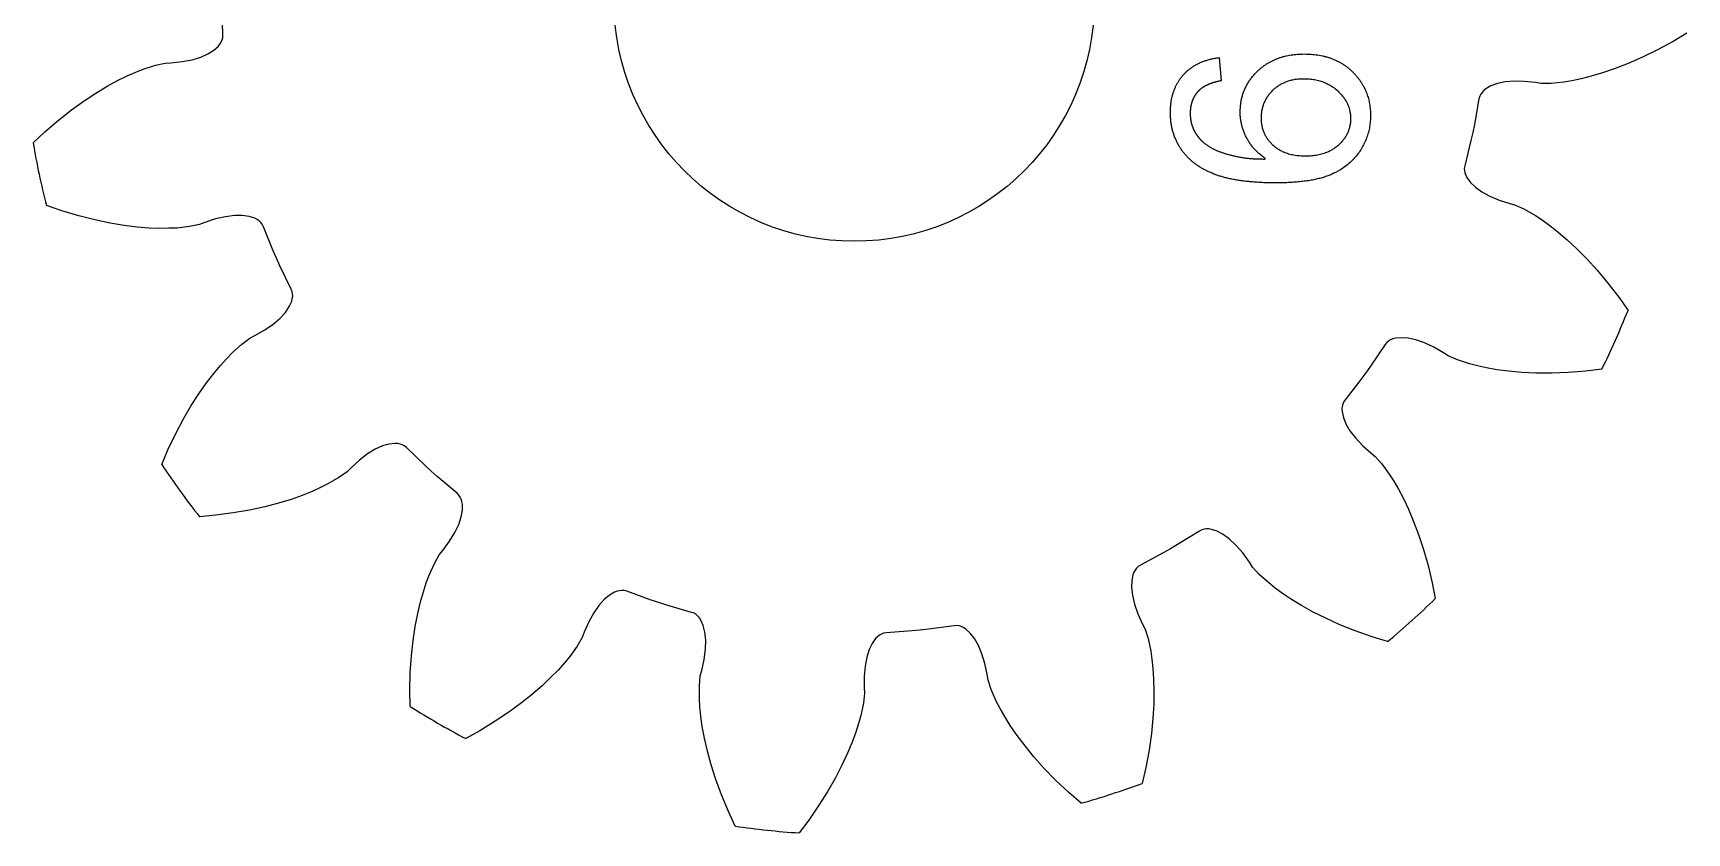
# Model space of a CAD drawing. Header units: millimetres. Extents: x 10 to 192, y -91 to 170.
# Drawn here: x 72.12 to 88.99, y 149.52 to 157.67 of the extents above; entities that cross this region are included whole.
import ezdxf

# ---------------------------------------------------------------- set-up
doc = ezdxf.new("R2010")
doc.units = ezdxf.units.MM
doc.layers.add('Sketch plane 01', color=7, linetype='Continuous')

msp = doc.modelspace()

# ---------------------------------------------------------------- linework, layer by layer
at = {"layer": 'Sketch plane 01'}
for p, q in [((74.059, 157.652), (74.051, 157.916)), ((74.059, 157.652), (74.051, 157.916)), ((74.029, 157.559), (74.043, 157.58)), ((74.029, 157.559), (74.043, 157.58)), ((74.043, 157.58), (74.052, 157.602)), ((74.043, 157.58), (74.052, 157.602)), ((74.052, 157.602), (74.058, 157.624)), ((74.052, 157.602), (74.058, 157.624)), ((74.058, 157.624), (74.059, 157.652)), ((74.058, 157.624), (74.059, 157.652)), ((88.853, 157.588), (88.692, 157.501)), ((88.853, 157.588), (88.692, 157.501)), ((88.994, 157.672), (88.853, 157.588)), ((88.994, 157.672), (88.853, 157.588)), ((73.644, 157.381), (73.746, 157.401)), ((73.644, 157.381), (73.746, 157.401)), ((73.746, 157.401), (73.834, 157.428)), ((73.746, 157.401), (73.834, 157.428)), ((73.834, 157.428), (73.908, 157.46)), ((73.834, 157.428), (73.908, 157.46)), ((73.908, 157.46), (73.968, 157.497)), ((73.908, 157.46), (73.968, 157.497)), ((73.968, 157.497), (74.013, 157.537)), ((73.968, 157.497), (74.013, 157.537)), ((74.013, 157.537), (74.029, 157.559)), ((74.013, 157.537), (74.029, 157.559)), ((84.221, 157.422), (84.243, 157.186)), ((88.54, 157.426), (88.396, 157.362)), ((88.54, 157.426), (88.396, 157.362)), ((88.692, 157.501), (88.54, 157.426)), ((88.692, 157.501), (88.54, 157.426)), ((72.986, 157.188), (73.083, 157.236)), ((72.986, 157.188), (73.083, 157.236)), ((73.083, 157.236), (73.171, 157.275)), ((73.083, 157.236), (73.171, 157.275)), ((73.171, 157.275), (73.248, 157.305)), ((73.171, 157.275), (73.248, 157.305)), ((73.248, 157.305), (73.372, 157.345)), ((73.248, 157.305), (73.372, 157.345)), ((73.248, 157.305), (73.248, 157.305)), ((73.372, 157.345), (73.471, 157.367)), ((73.372, 157.345), (73.471, 157.367)), ((73.471, 157.367), (73.528, 157.37)), ((73.471, 157.367), (73.528, 157.37)), ((73.528, 157.37), (73.644, 157.381)), ((73.528, 157.37), (73.644, 157.381)), ((88.018, 157.232), (87.914, 157.205)), ((88.018, 157.232), (87.914, 157.205)), ((88.133, 157.266), (88.018, 157.232)), ((88.133, 157.266), (88.018, 157.232)), ((88.261, 157.31), (88.133, 157.266)), ((88.261, 157.31), (88.133, 157.266)), ((88.396, 157.362), (88.261, 157.31)), ((88.396, 157.362), (88.261, 157.31)), ((72.644, 156.982), (72.765, 157.061)), ((72.644, 156.982), (72.765, 157.061)), ((72.765, 157.061), (72.881, 157.131)), ((72.765, 157.061), (72.881, 157.131)), ((72.881, 157.131), (72.986, 157.188)), ((72.881, 157.131), (72.986, 157.188)), ((86.904, 157.068), (86.89, 157.048)), ((86.904, 157.068), (86.89, 157.048)), ((86.921, 157.086), (86.904, 157.068)), ((86.921, 157.086), (86.904, 157.068)), ((86.942, 157.104), (86.921, 157.086)), ((86.942, 157.104), (86.921, 157.086)), ((86.994, 157.134), (86.942, 157.104)), ((86.994, 157.134), (86.942, 157.104)), ((87.06, 157.158), (86.994, 157.134)), ((87.06, 157.158), (86.994, 157.134)), ((87.139, 157.174), (87.06, 157.158)), ((87.139, 157.174), (87.06, 157.158)), ((87.231, 157.182), (87.139, 157.174)), ((87.231, 157.182), (87.139, 157.174)), ((87.335, 157.18), (87.231, 157.182)), ((87.335, 157.18), (87.231, 157.182)), ((87.45, 157.167), (87.335, 157.18)), ((87.45, 157.167), (87.335, 157.18)), ((87.507, 157.158), (87.45, 157.167)), ((87.507, 157.158), (87.45, 157.167)), ((87.609, 157.159), (87.507, 157.158)), ((87.609, 157.159), (87.507, 157.158)), ((87.738, 157.172), (87.609, 157.159)), ((87.738, 157.172), (87.609, 157.159)), ((87.82, 157.186), (87.738, 157.172)), ((87.82, 157.186), (87.738, 157.172)), ((87.914, 157.205), (87.82, 157.186)), ((87.914, 157.205), (87.82, 157.186)), ((72.383, 156.785), (72.516, 156.89)), ((72.383, 156.785), (72.516, 156.89)), ((72.516, 156.89), (72.644, 156.982)), ((72.516, 156.89), (72.644, 156.982)), ((86.872, 157.001), (86.826, 156.741)), ((86.872, 157.001), (86.826, 156.741)), ((86.88, 157.028), (86.872, 157.001)), ((86.88, 157.028), (86.872, 157.001)), ((86.89, 157.048), (86.88, 157.028)), ((86.89, 157.048), (86.88, 157.028)), ((72.244, 156.667), (72.383, 156.785)), ((72.244, 156.667), (72.383, 156.785)), ((86.826, 156.741), (86.809, 156.659)), ((86.826, 156.741), (86.809, 156.659)), ((72.124, 156.555), (72.244, 156.667)), ((72.124, 156.555), (72.244, 156.667)), ((86.791, 156.577), (86.727, 156.32)), ((86.791, 156.577), (86.727, 156.32)), ((86.809, 156.659), (86.791, 156.577)), ((86.809, 156.659), (86.791, 156.577)), ((86.727, 156.32), (86.723, 156.293)), ((86.727, 156.32), (86.723, 156.293)), ((86.723, 156.293), (86.724, 156.27)), ((86.723, 156.293), (86.724, 156.27)), ((86.724, 156.27), (86.729, 156.247)), ((86.724, 156.27), (86.729, 156.247)), ((86.729, 156.247), (86.737, 156.223)), ((86.729, 156.247), (86.737, 156.223)), ((86.737, 156.223), (86.749, 156.199)), ((86.737, 156.223), (86.749, 156.199)), ((86.749, 156.199), (86.785, 156.15)), ((86.749, 156.199), (86.785, 156.15)), ((86.785, 156.15), (86.836, 156.101)), ((86.785, 156.15), (86.836, 156.101)), ((86.836, 156.101), (86.901, 156.054)), ((86.836, 156.101), (86.901, 156.054)), ((86.901, 156.054), (86.982, 156.01)), ((86.901, 156.054), (86.982, 156.01)), ((72.416, 155.86), (72.26, 155.913)), ((72.416, 155.86), (72.26, 155.913)), ((86.982, 156.01), (87.078, 155.969)), ((86.982, 156.01), (87.078, 155.969)), ((87.078, 155.969), (87.188, 155.934)), ((87.078, 155.969), (87.188, 155.934)), ((87.188, 155.934), (87.244, 155.919)), ((87.188, 155.934), (87.244, 155.919)), ((87.244, 155.919), (87.336, 155.877)), ((87.244, 155.919), (87.336, 155.877)), ((72.591, 155.808), (72.416, 155.86)), ((72.591, 155.808), (72.416, 155.86)), ((72.755, 155.767), (72.591, 155.808)), ((72.755, 155.767), (72.591, 155.808)), ((72.91, 155.735), (72.755, 155.767)), ((72.91, 155.735), (72.755, 155.767)), ((73.052, 155.711), (72.91, 155.735)), ((73.052, 155.711), (72.91, 155.735)), ((73.186, 155.695), (73.052, 155.711)), ((73.186, 155.695), (73.052, 155.711)), ((73.821, 155.72), (73.721, 155.699)), ((73.821, 155.72), (73.721, 155.699)), ((73.875, 155.74), (73.821, 155.72)), ((73.875, 155.74), (73.821, 155.72)), ((73.985, 155.777), (73.875, 155.74)), ((73.985, 155.777), (73.875, 155.74)), ((74.086, 155.8), (73.985, 155.777)), ((74.086, 155.8), (73.985, 155.777)), ((74.177, 155.812), (74.086, 155.8)), ((74.177, 155.812), (74.086, 155.8)), ((74.258, 155.812), (74.177, 155.812)), ((74.258, 155.812), (74.177, 155.812)), ((74.328, 155.803), (74.258, 155.812)), ((74.328, 155.803), (74.258, 155.812)), ((74.385, 155.784), (74.328, 155.803)), ((74.385, 155.784), (74.328, 155.803)), ((74.409, 155.771), (74.385, 155.784)), ((74.409, 155.771), (74.385, 155.784)), ((74.43, 155.757), (74.409, 155.771)), ((74.43, 155.757), (74.409, 155.771)), ((74.448, 155.741), (74.43, 155.757)), ((74.448, 155.741), (74.43, 155.757)), ((74.462, 155.723), (74.448, 155.741)), ((74.462, 155.723), (74.448, 155.741)), ((74.475, 155.698), (74.462, 155.723)), ((74.475, 155.698), (74.462, 155.723)), ((87.336, 155.877), (87.449, 155.812)), ((87.336, 155.877), (87.449, 155.812)), ((87.449, 155.812), (87.518, 155.767)), ((87.449, 155.812), (87.518, 155.767)), ((87.518, 155.767), (87.596, 155.711)), ((87.518, 155.767), (87.596, 155.711)), ((87.596, 155.711), (87.681, 155.644)), ((87.596, 155.711), (87.681, 155.644)), ((73.306, 155.685), (73.186, 155.695)), ((73.306, 155.685), (73.186, 155.695)), ((73.414, 155.681), (73.306, 155.685)), ((73.414, 155.681), (73.306, 155.685)), ((73.51, 155.682), (73.414, 155.681)), ((73.51, 155.682), (73.414, 155.681)), ((73.592, 155.685), (73.51, 155.682)), ((73.592, 155.685), (73.51, 155.682)), ((73.721, 155.699), (73.592, 155.685)), ((73.721, 155.699), (73.592, 155.685)), ((74.574, 155.454), (74.475, 155.698)), ((74.574, 155.454), (74.475, 155.698)), ((87.681, 155.644), (87.772, 155.566)), ((87.681, 155.644), (87.772, 155.566)), ((87.772, 155.566), (87.871, 155.474)), ((87.772, 155.566), (87.871, 155.474)), ((74.608, 155.377), (74.574, 155.454)), ((74.608, 155.377), (74.574, 155.454)), ((74.642, 155.3), (74.608, 155.377)), ((74.642, 155.3), (74.608, 155.377)), ((87.871, 155.474), (87.972, 155.371)), ((87.871, 155.474), (87.972, 155.371)), ((74.758, 155.062), (74.642, 155.3)), ((74.758, 155.062), (74.642, 155.3)), ((87.972, 155.371), (88.078, 155.254)), ((87.972, 155.371), (88.078, 155.254)), ((88.078, 155.254), (88.187, 155.124)), ((88.078, 155.254), (88.187, 155.124)), ((74.767, 155.036), (74.758, 155.062)), ((74.767, 155.036), (74.758, 155.062)), ((74.771, 155.014), (74.767, 155.036)), ((74.771, 155.014), (74.767, 155.036)), ((88.187, 155.124), (88.298, 154.979)), ((88.187, 155.124), (88.298, 154.979)), ((74.698, 154.825), (74.737, 154.884)), ((74.698, 154.825), (74.737, 154.884)), ((74.737, 154.884), (74.762, 154.939)), ((74.737, 154.884), (74.762, 154.939)), ((74.762, 154.939), (74.768, 154.965)), ((74.762, 154.939), (74.768, 154.965)), ((74.768, 154.965), (74.772, 154.99)), ((74.768, 154.965), (74.772, 154.99)), ((74.772, 154.99), (74.771, 155.014)), ((74.772, 154.99), (74.771, 155.014)), ((88.298, 154.979), (88.393, 154.845)), ((88.298, 154.979), (88.393, 154.845)), ((74.488, 154.646), (74.573, 154.706)), ((74.488, 154.646), (74.573, 154.706)), ((74.573, 154.706), (74.643, 154.766)), ((74.573, 154.706), (74.643, 154.766)), ((74.643, 154.766), (74.698, 154.825)), ((74.643, 154.766), (74.698, 154.825)), ((74.254, 154.502), (74.336, 154.562)), ((74.254, 154.502), (74.336, 154.562)), ((74.336, 154.562), (74.387, 154.588)), ((74.336, 154.562), (74.387, 154.588)), ((74.387, 154.588), (74.488, 154.646)), ((74.387, 154.588), (74.488, 154.646)), ((85.95, 154.532), (85.933, 154.517)), ((85.95, 154.532), (85.933, 154.517)), ((85.971, 154.544), (85.95, 154.532)), ((85.971, 154.544), (85.95, 154.532)), ((85.994, 154.554), (85.971, 154.544)), ((85.994, 154.554), (85.971, 154.544)), ((86.02, 154.561), (85.994, 154.554)), ((86.02, 154.561), (85.994, 154.554)), ((86.08, 154.567), (86.02, 154.561)), ((86.08, 154.567), (86.02, 154.561)), ((86.15, 154.562), (86.08, 154.567)), ((86.15, 154.562), (86.08, 154.567)), ((86.229, 154.545), (86.15, 154.562)), ((86.229, 154.545), (86.15, 154.562)), ((86.316, 154.515), (86.229, 154.545)), ((86.316, 154.515), (86.229, 154.545)), ((74.1, 154.356), (74.158, 154.415)), ((74.1, 154.356), (74.158, 154.415)), ((74.158, 154.415), (74.254, 154.502)), ((74.158, 154.415), (74.254, 154.502)), ((85.915, 154.496), (85.767, 154.277)), ((85.915, 154.496), (85.767, 154.277)), ((85.933, 154.517), (85.915, 154.496)), ((85.933, 154.517), (85.915, 154.496)), ((86.411, 154.471), (86.316, 154.515)), ((86.411, 154.471), (86.316, 154.515)), ((86.511, 154.412), (86.411, 154.471)), ((86.511, 154.412), (86.411, 154.471)), ((86.559, 154.381), (86.511, 154.412)), ((86.559, 154.381), (86.511, 154.412)), ((86.652, 154.34), (86.559, 154.381)), ((86.652, 154.34), (86.559, 154.381)), ((73.893, 154.107), (73.966, 154.203)), ((73.893, 154.107), (73.966, 154.203)), ((73.966, 154.203), (74.035, 154.285)), ((73.966, 154.203), (74.035, 154.285)), ((74.035, 154.285), (74.1, 154.356)), ((74.035, 154.285), (74.1, 154.356)), ((85.718, 154.209), (85.668, 154.141)), ((85.718, 154.209), (85.668, 154.141)), ((85.767, 154.277), (85.718, 154.209)), ((85.767, 154.277), (85.718, 154.209)), ((86.776, 154.3), (86.652, 154.34)), ((86.776, 154.3), (86.652, 154.34)), ((86.856, 154.279), (86.776, 154.3)), ((86.856, 154.279), (86.776, 154.3)), ((86.949, 154.259), (86.856, 154.279)), ((86.949, 154.259), (86.856, 154.279)), ((87.056, 154.24), (86.949, 154.259)), ((87.056, 154.24), (86.949, 154.259)), ((87.175, 154.224), (87.056, 154.24)), ((87.175, 154.224), (87.056, 154.24)), ((87.31, 154.213), (87.175, 154.224)), ((87.31, 154.213), (87.175, 154.224)), ((87.454, 154.206), (87.31, 154.213)), ((87.454, 154.206), (87.31, 154.213)), ((87.611, 154.205), (87.454, 154.206)), ((87.611, 154.205), (87.454, 154.206)), ((87.781, 154.212), (87.611, 154.205)), ((87.781, 154.212), (87.611, 154.205)), ((87.963, 154.226), (87.781, 154.212)), ((87.963, 154.226), (87.781, 154.212)), ((88.126, 154.246), (87.963, 154.226)), ((88.126, 154.246), (87.963, 154.226)), ((73.815, 153.996), (73.893, 154.107)), ((73.815, 153.996), (73.893, 154.107)), ((85.668, 154.141), (85.506, 153.933)), ((85.668, 154.141), (85.506, 153.933)), ((73.658, 153.739), (73.737, 153.875)), ((73.658, 153.739), (73.737, 153.875)), ((73.737, 153.875), (73.815, 153.996)), ((73.737, 153.875), (73.815, 153.996)), ((85.477, 153.865), (85.475, 153.84)), ((85.477, 153.865), (85.475, 153.84)), ((85.483, 153.888), (85.477, 153.865)), ((85.483, 153.888), (85.477, 153.865)), ((85.491, 153.909), (85.483, 153.888)), ((85.491, 153.909), (85.483, 153.888)), ((85.506, 153.933), (85.491, 153.909)), ((85.506, 153.933), (85.491, 153.909)), ((73.579, 153.589), (73.658, 153.739)), ((73.579, 153.589), (73.658, 153.739)), ((85.475, 153.84), (85.477, 153.813)), ((85.475, 153.84), (85.477, 153.813)), ((85.477, 153.813), (85.489, 153.753)), ((85.477, 153.813), (85.489, 153.753)), ((85.489, 153.753), (85.515, 153.688)), ((85.489, 153.753), (85.515, 153.688)), ((85.515, 153.688), (85.556, 153.619)), ((85.515, 153.688), (85.556, 153.619)), ((73.5, 153.424), (73.579, 153.589)), ((73.5, 153.424), (73.579, 153.589)), ((85.556, 153.619), (85.612, 153.545)), ((85.556, 153.619), (85.612, 153.545)), ((85.612, 153.545), (85.683, 153.469)), ((85.612, 153.545), (85.683, 153.469)), ((73.436, 153.273), (73.5, 153.424)), ((73.436, 153.273), (73.5, 153.424)), ((75.535, 153.382), (75.452, 153.319)), ((75.535, 153.382), (75.452, 153.319)), ((75.614, 153.429), (75.535, 153.382)), ((75.614, 153.429), (75.535, 153.382)), ((75.688, 153.463), (75.614, 153.429)), ((75.688, 153.463), (75.614, 153.429)), ((75.755, 153.482), (75.688, 153.463)), ((75.755, 153.482), (75.688, 153.463)), ((75.815, 153.488), (75.755, 153.482)), ((75.815, 153.488), (75.755, 153.482)), ((75.842, 153.487), (75.815, 153.488)), ((75.842, 153.487), (75.815, 153.488)), ((75.867, 153.482), (75.842, 153.487)), ((75.867, 153.482), (75.842, 153.487)), ((75.89, 153.474), (75.867, 153.482)), ((75.89, 153.474), (75.867, 153.482)), ((75.91, 153.464), (75.89, 153.474)), ((75.91, 153.464), (75.89, 153.474)), ((75.932, 153.447), (75.91, 153.464)), ((75.932, 153.447), (75.91, 153.464)), ((76.122, 153.263), (75.932, 153.447)), ((76.122, 153.263), (75.932, 153.447)), ((85.683, 153.469), (85.77, 153.392)), ((85.683, 153.469), (85.77, 153.392)), ((85.77, 153.392), (85.814, 153.356)), ((85.77, 153.392), (85.814, 153.356)), ((85.814, 153.356), (85.882, 153.28)), ((85.814, 153.356), (85.882, 153.28)), ((75.326, 153.2), (75.243, 153.141)), ((75.326, 153.2), (75.243, 153.141)), ((75.367, 153.241), (75.326, 153.2)), ((75.367, 153.241), (75.326, 153.2)), ((75.452, 153.319), (75.367, 153.241)), ((75.452, 153.319), (75.367, 153.241)), ((76.184, 153.207), (76.122, 153.263)), ((76.184, 153.207), (76.122, 153.263)), ((76.247, 153.151), (76.184, 153.207)), ((76.247, 153.151), (76.184, 153.207)), ((85.882, 153.28), (85.958, 153.175)), ((85.882, 153.28), (85.958, 153.175)), ((75.057, 153.039), (74.969, 152.999)), ((75.057, 153.039), (74.969, 152.999)), ((75.131, 153.076), (75.057, 153.039)), ((75.131, 153.076), (75.057, 153.039)), ((75.243, 153.141), (75.131, 153.076)), ((75.243, 153.141), (75.131, 153.076)), ((76.449, 152.981), (76.247, 153.151)), ((76.449, 152.981), (76.247, 153.151)), ((85.958, 153.175), (86.003, 153.105)), ((85.958, 153.175), (86.003, 153.105)), ((86.003, 153.105), (86.051, 153.022)), ((86.003, 153.105), (86.051, 153.022)), ((86.051, 153.022), (86.102, 152.927)), ((86.051, 153.022), (86.102, 152.927)), ((74.487, 152.843), (74.333, 152.81)), ((74.487, 152.843), (74.333, 152.81)), ((74.627, 152.88), (74.487, 152.843)), ((74.627, 152.88), (74.487, 152.843)), ((74.756, 152.919), (74.627, 152.88)), ((74.756, 152.919), (74.627, 152.88)), ((74.869, 152.959), (74.756, 152.919)), ((74.869, 152.959), (74.756, 152.919)), ((74.969, 152.999), (74.869, 152.959)), ((74.969, 152.999), (74.869, 152.959)), ((76.468, 152.961), (76.449, 152.981)), ((76.468, 152.961), (76.449, 152.981)), ((76.481, 152.942), (76.468, 152.961)), ((76.481, 152.942), (76.468, 152.961)), ((76.491, 152.92), (76.481, 152.942)), ((76.491, 152.92), (76.481, 152.942)), ((76.498, 152.896), (76.491, 152.92)), ((76.498, 152.896), (76.491, 152.92)), ((76.503, 152.869), (76.498, 152.896)), ((76.503, 152.869), (76.498, 152.896)), ((76.503, 152.809), (76.503, 152.869)), ((76.503, 152.809), (76.503, 152.869)), ((86.102, 152.927), (86.153, 152.819)), ((86.102, 152.927), (86.153, 152.819)), ((73.985, 152.757), (73.821, 152.742)), ((73.985, 152.757), (73.821, 152.742)), ((74.166, 152.781), (73.985, 152.757)), ((74.166, 152.781), (73.985, 152.757)), ((74.333, 152.81), (74.166, 152.781)), ((74.333, 152.81), (74.166, 152.781)), ((76.465, 152.663), (76.491, 152.74)), ((76.465, 152.663), (76.491, 152.74)), ((76.491, 152.74), (76.503, 152.809)), ((76.491, 152.74), (76.503, 152.809)), ((86.153, 152.819), (86.206, 152.694)), ((86.153, 152.819), (86.206, 152.694)), ((86.206, 152.694), (86.257, 152.559)), ((86.206, 152.694), (86.257, 152.559)), ((76.372, 152.491), (76.426, 152.58)), ((76.372, 152.491), (76.426, 152.58)), ((76.426, 152.58), (76.465, 152.663)), ((76.426, 152.58), (76.465, 152.663)), ((84.022, 152.596), (83.798, 152.457)), ((84.022, 152.596), (83.798, 152.457)), ((84.047, 152.609), (84.022, 152.596)), ((84.047, 152.609), (84.022, 152.596)), ((84.068, 152.615), (84.047, 152.609)), ((84.068, 152.615), (84.047, 152.609)), ((84.092, 152.618), (84.068, 152.615)), ((84.092, 152.618), (84.068, 152.615)), ((84.117, 152.617), (84.092, 152.618)), ((84.117, 152.617), (84.092, 152.618)), ((84.144, 152.613), (84.117, 152.617)), ((84.144, 152.613), (84.117, 152.617)), ((84.202, 152.594), (84.144, 152.613)), ((84.202, 152.594), (84.144, 152.613)), ((84.264, 152.561), (84.202, 152.594)), ((84.264, 152.561), (84.202, 152.594)), ((84.329, 152.513), (84.264, 152.561)), ((84.329, 152.513), (84.264, 152.561)), ((84.396, 152.45), (84.329, 152.513)), ((84.396, 152.45), (84.329, 152.513)), ((86.257, 152.559), (86.306, 152.409)), ((86.257, 152.559), (86.306, 152.409)), ((76.217, 152.264), (76.267, 152.353)), ((76.217, 152.264), (76.267, 152.353)), ((76.267, 152.353), (76.303, 152.397)), ((76.267, 152.353), (76.303, 152.397)), ((76.303, 152.397), (76.372, 152.491)), ((76.303, 152.397), (76.372, 152.491)), ((83.652, 152.373), (83.419, 152.248)), ((83.652, 152.373), (83.419, 152.248)), ((83.725, 152.414), (83.652, 152.373)), ((83.725, 152.414), (83.652, 152.373)), ((83.798, 152.457), (83.725, 152.414)), ((83.798, 152.457), (83.725, 152.414)), ((84.464, 152.372), (84.396, 152.45)), ((84.464, 152.372), (84.396, 152.45)), ((84.532, 152.278), (84.464, 152.372)), ((84.532, 152.278), (84.464, 152.372)), ((86.306, 152.409), (86.353, 152.246)), ((86.306, 152.409), (86.353, 152.246)), ((76.164, 152.146), (76.217, 152.264)), ((76.164, 152.146), (76.217, 152.264)), ((83.353, 152.176), (83.343, 152.15)), ((83.353, 152.176), (83.343, 152.15)), ((83.365, 152.198), (83.353, 152.176)), ((83.365, 152.198), (83.353, 152.176)), ((83.38, 152.217), (83.365, 152.198)), ((83.38, 152.217), (83.365, 152.198)), ((83.396, 152.233), (83.38, 152.217)), ((83.396, 152.233), (83.38, 152.217)), ((83.419, 152.248), (83.396, 152.233)), ((83.419, 152.248), (83.396, 152.233)), ((84.563, 152.229), (84.532, 152.278)), ((84.563, 152.229), (84.532, 152.278)), ((84.632, 152.154), (84.563, 152.229)), ((84.632, 152.154), (84.563, 152.229)), ((86.353, 152.246), (86.395, 152.069)), ((86.353, 152.246), (86.395, 152.069)), ((76.105, 151.977), (76.135, 152.068)), ((76.105, 151.977), (76.135, 152.068)), ((76.135, 152.068), (76.164, 152.146)), ((76.135, 152.068), (76.164, 152.146)), ((83.33, 152.091), (83.328, 152.021)), ((83.33, 152.091), (83.328, 152.021)), ((83.328, 152.021), (83.337, 151.941)), ((83.328, 152.021), (83.337, 151.941)), ((83.343, 152.15), (83.33, 152.091)), ((83.343, 152.15), (83.33, 152.091)), ((84.728, 152.067), (84.632, 152.154)), ((84.728, 152.067), (84.632, 152.154)), ((84.793, 152.015), (84.728, 152.067)), ((84.793, 152.015), (84.728, 152.067)), ((84.87, 151.959), (84.793, 152.015)), ((84.87, 151.959), (84.793, 152.015)), ((86.395, 152.069), (86.427, 151.907)), ((86.395, 152.069), (86.427, 151.907)), ((76.047, 151.756), (76.075, 151.873)), ((76.047, 151.756), (76.075, 151.873)), ((76.075, 151.873), (76.105, 151.977)), ((76.075, 151.873), (76.105, 151.977)), ((77.896, 151.837), (77.843, 151.761)), ((77.896, 151.837), (77.843, 151.761)), ((77.949, 151.898), (77.896, 151.837)), ((77.949, 151.898), (77.896, 151.837)), ((78.003, 151.943), (77.949, 151.898)), ((78.003, 151.943), (77.949, 151.898)), ((78.055, 151.973), (78.003, 151.943)), ((78.055, 151.973), (78.003, 151.943)), ((78.081, 151.983), (78.055, 151.973)), ((78.081, 151.983), (78.055, 151.973)), ((78.105, 151.988), (78.081, 151.983)), ((78.105, 151.988), (78.081, 151.983)), ((78.129, 151.99), (78.105, 151.988)), ((78.129, 151.99), (78.105, 151.988)), ((78.152, 151.989), (78.129, 151.99)), ((78.152, 151.989), (78.129, 151.99)), ((78.179, 151.982), (78.152, 151.989)), ((78.179, 151.982), (78.152, 151.989)), ((78.427, 151.892), (78.179, 151.982)), ((78.427, 151.892), (78.179, 151.982)), ((78.507, 151.866), (78.427, 151.892)), ((78.507, 151.866), (78.427, 151.892)), ((78.587, 151.84), (78.507, 151.866)), ((78.587, 151.84), (78.507, 151.866)), ((78.841, 151.767), (78.587, 151.84)), ((78.841, 151.767), (78.587, 151.84)), ((83.337, 151.941), (83.358, 151.851)), ((83.337, 151.941), (83.358, 151.851)), ((83.358, 151.851), (83.392, 151.753)), ((83.358, 151.851), (83.392, 151.753)), ((84.96, 151.899), (84.87, 151.959)), ((84.96, 151.899), (84.87, 151.959)), ((85.062, 151.836), (84.96, 151.899)), ((85.062, 151.836), (84.96, 151.899)), ((85.181, 151.77), (85.062, 151.836)), ((85.181, 151.77), (85.062, 151.836)), ((76.022, 151.623), (76.047, 151.756)), ((76.022, 151.623), (76.047, 151.756)), ((77.793, 151.671), (77.746, 151.564)), ((77.793, 151.671), (77.746, 151.564)), ((77.843, 151.761), (77.793, 151.671)), ((77.843, 151.761), (77.793, 151.671)), ((78.866, 151.757), (78.841, 151.767)), ((78.866, 151.757), (78.841, 151.767)), ((78.886, 151.745), (78.866, 151.757)), ((78.886, 151.745), (78.866, 151.757)), ((78.904, 151.729), (78.886, 151.745)), ((78.904, 151.729), (78.886, 151.745)), ((78.92, 151.71), (78.904, 151.729)), ((78.92, 151.71), (78.904, 151.729)), ((78.935, 151.687), (78.92, 151.71)), ((78.935, 151.687), (78.92, 151.71)), ((78.96, 151.632), (78.935, 151.687)), ((78.96, 151.632), (78.935, 151.687)), ((83.392, 151.753), (83.44, 151.647)), ((83.392, 151.753), (83.44, 151.647)), ((85.309, 151.706), (85.181, 151.77)), ((85.309, 151.706), (85.181, 151.77)), ((85.453, 151.641), (85.309, 151.706)), ((85.453, 151.641), (85.309, 151.706)), ((76, 151.481), (76.022, 151.623)), ((76, 151.481), (76.022, 151.623)), ((77.726, 151.511), (77.674, 151.423)), ((77.726, 151.511), (77.674, 151.423)), ((77.746, 151.564), (77.726, 151.511)), ((77.746, 151.564), (77.726, 151.511)), ((78.977, 151.564), (78.96, 151.632)), ((78.977, 151.564), (78.96, 151.632)), ((78.985, 151.483), (78.977, 151.564)), ((78.985, 151.483), (78.977, 151.564)), ((80.718, 151.5), (80.683, 151.451)), ((80.718, 151.5), (80.683, 151.451)), ((80.737, 151.519), (80.718, 151.5)), ((80.737, 151.519), (80.718, 151.5)), ((80.758, 151.534), (80.737, 151.519)), ((80.758, 151.534), (80.737, 151.519)), ((80.778, 151.546), (80.758, 151.534)), ((80.778, 151.546), (80.758, 151.534)), ((80.8, 151.554), (80.778, 151.546)), ((80.8, 151.554), (80.778, 151.546)), ((80.827, 151.558), (80.8, 151.554)), ((80.827, 151.558), (80.8, 151.554)), ((81.091, 151.577), (80.827, 151.558)), ((81.091, 151.577), (80.827, 151.558)), ((81.174, 151.585), (81.091, 151.577)), ((81.174, 151.585), (81.091, 151.577)), ((81.258, 151.595), (81.174, 151.585)), ((81.258, 151.595), (81.174, 151.585)), ((81.519, 151.631), (81.258, 151.595)), ((81.519, 151.631), (81.258, 151.595)), ((81.547, 151.632), (81.519, 151.631)), ((81.547, 151.632), (81.519, 151.631)), ((81.57, 151.629), (81.547, 151.632)), ((81.57, 151.629), (81.547, 151.632)), ((81.592, 151.622), (81.57, 151.629)), ((81.592, 151.622), (81.57, 151.629)), ((81.615, 151.611), (81.592, 151.622)), ((81.615, 151.611), (81.592, 151.622)), ((81.638, 151.597), (81.615, 151.611)), ((81.638, 151.597), (81.615, 151.611)), ((81.683, 151.556), (81.638, 151.597)), ((81.683, 151.556), (81.638, 151.597)), ((81.726, 151.501), (81.683, 151.556)), ((81.726, 151.501), (81.683, 151.556)), ((81.766, 151.43), (81.726, 151.501)), ((81.766, 151.43), (81.726, 151.501)), ((83.44, 151.647), (83.466, 151.596)), ((83.44, 151.647), (83.466, 151.596)), ((83.466, 151.596), (83.497, 151.499)), ((83.466, 151.596), (83.497, 151.499)), ((83.497, 151.499), (83.524, 151.372)), ((83.497, 151.499), (83.524, 151.372)), ((85.61, 151.578), (85.453, 151.641)), ((85.61, 151.578), (85.453, 151.641)), ((85.783, 151.517), (85.61, 151.578)), ((85.783, 151.517), (85.61, 151.578)), ((85.94, 151.469), (85.783, 151.517)), ((85.94, 151.469), (85.783, 151.517)), ((75.971, 151.155), (75.983, 151.324)), ((75.971, 151.155), (75.983, 151.324)), ((75.983, 151.324), (76, 151.481)), ((75.983, 151.324), (76, 151.481)), ((77.674, 151.423), (77.598, 151.318)), ((77.674, 151.423), (77.598, 151.318)), ((78.97, 151.288), (78.983, 151.391)), ((78.97, 151.288), (78.983, 151.391)), ((78.983, 151.391), (78.985, 151.483)), ((78.983, 151.391), (78.985, 151.483)), ((80.652, 151.388), (80.627, 151.311)), ((80.652, 151.388), (80.627, 151.311)), ((80.683, 151.451), (80.652, 151.388)), ((80.683, 151.451), (80.652, 151.388)), ((81.802, 151.345), (81.766, 151.43)), ((81.802, 151.345), (81.766, 151.43)), ((81.832, 151.246), (81.802, 151.345)), ((81.832, 151.246), (81.802, 151.345)), ((83.524, 151.372), (83.536, 151.29)), ((83.524, 151.372), (83.536, 151.29)), ((75.967, 150.973), (75.971, 151.155)), ((75.967, 150.973), (75.971, 151.155)), ((77.482, 151.182), (77.406, 151.105)), ((77.482, 151.182), (77.406, 151.105)), ((77.545, 151.254), (77.482, 151.182)), ((77.545, 151.254), (77.482, 151.182)), ((77.598, 151.318), (77.545, 151.254)), ((77.598, 151.318), (77.545, 151.254)), ((78.93, 151.119), (78.945, 151.175)), ((78.93, 151.119), (78.945, 151.175)), ((78.945, 151.175), (78.97, 151.288)), ((78.945, 151.175), (78.97, 151.288)), ((80.61, 151.22), (80.601, 151.117)), ((80.61, 151.22), (80.601, 151.117)), ((80.627, 151.311), (80.61, 151.22)), ((80.627, 151.311), (80.61, 151.22)), ((81.856, 151.132), (81.832, 151.246)), ((81.856, 151.132), (81.832, 151.246)), ((83.536, 151.29), (83.547, 151.195)), ((83.536, 151.29), (83.547, 151.195)), ((83.547, 151.195), (83.554, 151.087)), ((83.547, 151.195), (83.554, 151.087)), ((77.319, 151.022), (77.217, 150.933)), ((77.319, 151.022), (77.217, 150.933)), ((77.406, 151.105), (77.319, 151.022)), ((77.406, 151.105), (77.319, 151.022)), ((78.92, 151.018), (78.93, 151.119)), ((78.92, 151.018), (78.93, 151.119)), ((78.92, 150.888), (78.92, 151.018)), ((78.92, 150.888), (78.92, 151.018)), ((80.601, 151.117), (80.602, 151.001)), ((80.601, 151.117), (80.602, 151.001)), ((80.602, 151.001), (80.605, 150.943)), ((80.602, 151.001), (80.605, 150.943)), ((81.865, 151.076), (81.856, 151.132)), ((81.865, 151.076), (81.856, 151.132)), ((81.897, 150.979), (81.865, 151.076)), ((81.897, 150.979), (81.865, 151.076)), ((83.554, 151.087), (83.557, 150.967)), ((83.554, 151.087), (83.557, 150.967)), ((75.969, 150.808), (75.967, 150.973)), ((75.969, 150.808), (75.967, 150.973)), ((77.105, 150.843), (76.977, 150.75)), ((77.105, 150.843), (76.977, 150.75)), ((77.217, 150.933), (77.105, 150.843)), ((77.217, 150.933), (77.105, 150.843)), ((78.925, 150.805), (78.92, 150.888)), ((78.925, 150.805), (78.92, 150.888)), ((80.593, 150.842), (80.567, 150.715)), ((80.593, 150.842), (80.567, 150.715)), ((80.605, 150.943), (80.593, 150.842)), ((80.605, 150.943), (80.593, 150.842)), ((81.949, 150.86), (81.897, 150.979)), ((81.949, 150.86), (81.897, 150.979)), ((81.987, 150.787), (81.949, 150.86)), ((81.987, 150.787), (81.949, 150.86)), ((83.555, 150.832), (83.546, 150.688)), ((83.555, 150.832), (83.546, 150.688)), ((83.557, 150.967), (83.555, 150.832)), ((83.557, 150.967), (83.555, 150.832)), ((76.836, 150.656), (76.681, 150.56)), ((76.836, 150.656), (76.681, 150.56)), ((76.977, 150.75), (76.836, 150.656)), ((76.977, 150.75), (76.836, 150.656)), ((78.935, 150.71), (78.925, 150.805)), ((78.935, 150.71), (78.925, 150.805)), ((78.95, 150.603), (78.935, 150.71)), ((78.95, 150.603), (78.935, 150.71)), ((80.567, 150.715), (80.545, 150.635)), ((80.567, 150.715), (80.545, 150.635)), ((82.035, 150.704), (81.987, 150.787)), ((82.035, 150.704), (81.987, 150.787)), ((82.092, 150.612), (82.035, 150.704)), ((82.092, 150.612), (82.035, 150.704)), ((83.546, 150.688), (83.531, 150.531)), ((83.546, 150.688), (83.531, 150.531)), ((76.681, 150.56), (76.537, 150.48)), ((76.681, 150.56), (76.537, 150.48)), ((78.972, 150.485), (78.95, 150.603)), ((78.972, 150.485), (78.95, 150.603)), ((79.002, 150.353), (78.972, 150.485)), ((79.002, 150.353), (78.972, 150.485)), ((80.516, 150.544), (80.478, 150.443)), ((80.516, 150.544), (80.478, 150.443)), ((80.545, 150.635), (80.516, 150.544)), ((80.545, 150.635), (80.516, 150.544)), ((82.161, 150.513), (82.092, 150.612)), ((82.161, 150.513), (82.092, 150.612)), ((82.242, 150.405), (82.161, 150.513)), ((82.242, 150.405), (82.161, 150.513)), ((83.531, 150.531), (83.507, 150.363)), ((83.531, 150.531), (83.507, 150.363)), ((79.04, 150.214), (79.002, 150.353)), ((79.04, 150.214), (79.002, 150.353)), ((80.432, 150.332), (80.375, 150.209)), ((80.432, 150.332), (80.375, 150.209)), ((80.478, 150.443), (80.432, 150.332)), ((80.478, 150.443), (80.432, 150.332)), ((82.333, 150.294), (82.242, 150.405)), ((82.333, 150.294), (82.242, 150.405)), ((83.507, 150.363), (83.473, 150.184)), ((83.507, 150.363), (83.473, 150.184)), ((79.089, 150.064), (79.04, 150.214)), ((79.089, 150.064), (79.04, 150.214)), ((80.375, 150.209), (80.309, 150.081)), ((80.375, 150.209), (80.309, 150.081)), ((82.438, 150.176), (82.333, 150.294)), ((82.438, 150.176), (82.333, 150.294)), ((82.557, 150.054), (82.438, 150.176)), ((82.557, 150.054), (82.438, 150.176)), ((83.473, 150.184), (83.437, 150.023)), ((83.473, 150.184), (83.437, 150.023)), ((79.147, 149.905), (79.089, 150.064)), ((79.147, 149.905), (79.089, 150.064)), ((80.309, 150.081), (80.231, 149.944)), ((80.309, 150.081), (80.231, 149.944)), ((82.689, 149.929), (82.557, 150.054)), ((82.689, 149.929), (82.557, 150.054)), ((79.217, 149.736), (79.147, 149.905)), ((79.217, 149.736), (79.147, 149.905)), ((80.231, 149.944), (80.14, 149.8)), ((80.231, 149.944), (80.14, 149.8)), ((82.813, 149.821), (82.689, 149.929)), ((82.813, 149.821), (82.689, 149.929)), ((79.286, 149.587), (79.217, 149.736)), ((79.286, 149.587), (79.217, 149.736)), ((80.037, 149.65), (79.938, 149.519)), ((80.037, 149.65), (79.938, 149.519)), ((80.14, 149.8), (80.037, 149.65)), ((80.14, 149.8), (80.037, 149.65))]:
    msp.add_line(p, q, dxfattribs=at)
msp.add_circle((80.5, 158), 2.45, dxfattribs=at)
for start, end in [(189.7886, 194.2114), (189.7886, 194.2114), (333.7886, 338.2114), (333.7886, 338.2114), (213.7886, 218.2114), (213.7886, 218.2114), (309.7886, 314.2114), (309.7886, 314.2114), (237.7886, 242.2114), (237.7886, 242.2114), (285.7886, 290.2114), (285.7886, 290.2114), (261.7886, 266.2114), (261.7886, 266.2114)]:
    msp.add_arc((80.5, 158), 8.5, start, end, dxfattribs=at)
for points, knots in [([(84.243, 157.186), (84.077, 157.156), (84.002, 157.072), (83.927, 156.987), (83.927, 156.855), (83.927, 156.742), (83.979, 156.657), (84.03, 156.571), (84.117, 156.517), (84.203, 156.462), (84.351, 156.426), (84.498, 156.389), (84.651, 156.389), (84.667, 156.389), (84.7, 156.39), (84.582, 156.464), (84.51, 156.591), (84.437, 156.719), (84.437, 156.867), (84.437, 157.115), (84.617, 157.287), (84.797, 157.459), (85.091, 157.459), (85.395, 157.459), (85.58, 157.28), (85.766, 157.1), (85.766, 156.83), (85.766, 156.635), (85.661, 156.474), (85.556, 156.312), (85.362, 156.229), (85.167, 156.145), (84.799, 156.145), (84.416, 156.145), (84.189, 156.228), (83.962, 156.311), (83.844, 156.475), (83.725, 156.64), (83.725, 156.86), (83.725, 157.095), (83.855, 157.244), (83.985, 157.392), (84.221, 157.422)], [0, 0, 0, 0.077277, 0.077277, 0.154554, 0.154554, 0.220677, 0.220677, 0.2868, 0.2868, 0.352924, 0.352924, 0.419047, 0.419047, 0.426132, 0.426132, 0.456082, 0.456082, 0.486033, 0.486033, 0.536041, 0.536041, 0.58605, 0.58605, 0.63768, 0.63768, 0.689309, 0.689309, 0.726597, 0.726597, 0.763885, 0.763885, 0.801173, 0.801173, 0.83998, 0.83998, 0.878788, 0.878788, 0.917595, 0.917595, 0.958797, 0.958797, 1, 1, 1]), ([(85.563, 156.8), (85.563, 156.964), (85.429, 157.085), (85.295, 157.207), (85.083, 157.207), (84.892, 157.207), (84.773, 157.092), (84.653, 156.976), (84.653, 156.807), (84.653, 156.637), (84.773, 156.527), (84.892, 156.417), (85.103, 156.417), (85.315, 156.417), (85.439, 156.53), (85.563, 156.642), (85.563, 156.8)], [0, 0, 0, 0.134888, 0.134888, 0.269776, 0.269776, 0.390829, 0.390829, 0.511882, 0.511882, 0.633912, 0.633912, 0.755941, 0.755941, 0.877971, 0.877971, 1, 1, 1])]:
    msp.add_open_spline(points, degree=2, knots=knots, dxfattribs=at)

doc.saveas('drawing.dxf')
